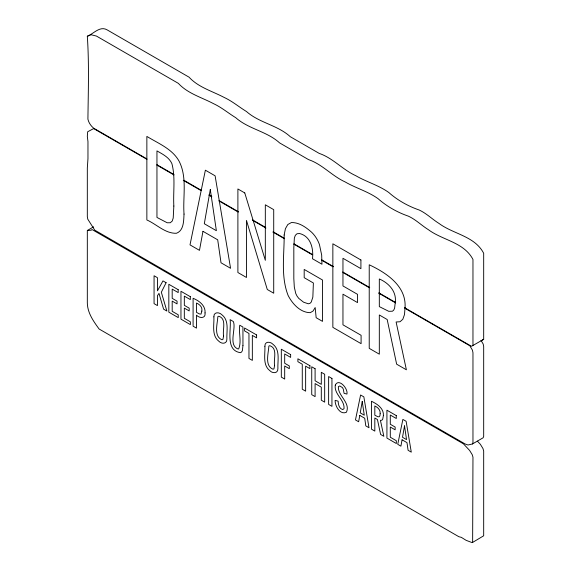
<?xml version="1.0" encoding="UTF-8"?>
<svg xmlns="http://www.w3.org/2000/svg" width="571" height="571" viewBox="0 0 571 571"><rect width="100%" height="100%" fill="white"/><g stroke="black" fill="none" stroke-linecap="round" stroke-linejoin="round"><path stroke-width="0.86" d="M146.954 159.352L93.658 128.582L87.663 131.765L87.32 136.426L87.963 141.544L87.963 158.667L87.32 168.095L87.32 216.545L87.763 219.164L94.772 230.156L465.144 443.988L467.984 445.002L472.417 443.974L472.966 442.575L472.966 352.742L472.467 350.216L469.819 345.762L404.939 308.297M472.638 542.407L472.966 457.193L472.231 454.68L469.619 450.44L463.424 443.817L92.017 229.521L91.224 230.199L87.32 230.534L87.32 302.808C87.449 312.879 93.473 321.287 99.111 329.017L458.856 536.711L461.325 537.354L466.122 540.33L471.682 542.45L472.638 542.407L483.68 535.784L483.68 451.011L482.945 448.492L480.332 444.259L477.435 441.162M146.861 158.881L93.658 128.168C90.896 125.913 88.662 122.672 87.913 119.161C88.255 91.517 89.197 63.816 87.32 36.244C93.53 33.839 99.925 25.609 107.127 29.87L189.051 77.171C198.387 87.356 212.284 91.16 224.16 97.441C232.304 101.203 238.949 106.934 246.465 111.509C259.284 122.929 277.713 125.156 290.325 136.733L319.225 153.413C332.893 158.024 342.643 169.723 355.747 175.682C366.482 181.942 378.494 185.161 388.744 192.456C397.43 200.178 408.072 206.167 419.05 209.957C426.466 213.34 432.176 219.185 439.013 223.454C453.445 234.196 474.687 236.03 483.68 253.274L483.68 339.324L471.496 346.304L404.411 307.576M87.477 230.377L93.601 226.844M472.417 443.974L483.123 437.786L483.68 436.394L483.68 346.561L483.18 344.035L480.975 340.316M482.202 340.123L483.68 339.324M87.32 36.244L91.025 34.738L96.413 36.052L178.345 83.352C187.673 93.537 201.57 97.341 213.447 103.622C221.591 107.384 228.236 113.115 235.752 117.697C248.578 129.117 267 131.337 279.612 142.914L308.511 159.602C322.18 164.212 331.937 175.911 345.034 181.871C355.769 188.123 367.781 191.349 378.031 198.644C386.717 206.359 397.359 212.355 408.336 216.145C415.752 219.521 421.462 225.374 428.3 229.635C442.732 240.377 463.973 242.218 472.966 259.455L472.966 345.505M156.889 164.669L173.848 174.462M183.876 180.25L201.613 190.493M209.321 194.947L211.634 196.281M219.343 200.728L238.621 211.862M252.503 219.871L265.608 227.444M273.323 231.89L284.115 238.128M294.144 243.917L312.651 254.602M321.901 259.941L333.464 266.621M342.721 271.96L369.708 287.541M378.958 292.887L395.153 302.23M156.996 165.155L173.991 174.962M183.255 180.315L201.021 190.571M208.743 195.032L211.834 196.817M218.786 200.828L238.1 211.977M252.775 220.449L265.908 228.029M272.859 232.04L284.444 238.735M293.708 244.081L312.251 254.787M321.516 260.14L333.107 266.828M343.142 272.624L369.408 287.784M378.673 293.137L395.667 302.951M184.026 214.089C183.648 220.727 183.941 230.477 176.439 233.275C165.19 233.667 156.575 224.189 146.861 219.971L146.861 136.412C158.281 143.457 172.271 148.824 179.108 161.222C187.445 177.524 182.727 196.652 184.026 214.089M242.946 345.555L242.404 350.515L241.654 351.95L240.47 352.671C224.988 350.558 231.533 329.26 230.092 319.653L233.311 321.509C236.473 328.289 227.908 345.419 238.143 349.017L238.699 348.824C241.747 341.586 238.535 332.85 239.756 325.227L242.946 327.069L242.946 345.555M213.882 316.826C214.296 324.699 211.42 335.427 218.757 341.158C221.455 344.27 227.258 344.156 226.894 339.024C226.523 331.201 229.321 320.581 222.04 314.899C219.407 311.923 213.554 311.666 213.882 316.826M264.894 346.276C265.308 354.156 262.439 364.876 269.769 370.608C272.467 373.72 278.27 373.612 277.913 368.481C277.535 360.658 280.332 350.037 273.052 344.356C270.426 341.372 264.566 341.115 264.894 346.276M284.151 235.016C284.351 255.044 280.611 276.278 288.105 295.428C292.352 303.793 300.26 312.587 310.26 312.68L313.094 310.995L315.171 307.548L316.156 317.712L322.501 321.373L322.501 280.004L304.186 269.433L304.186 277.684L313.386 282.995L312.851 297.106L311.238 302.08L309.989 303.344L308.29 303.786L303.558 302.187L298.754 298.383L297.041 296.099L295.785 293.573L294.315 287.149L293.822 278.612L293.822 247.664L294.358 238.071L295.335 235.309L297.034 233.739L299.625 233.532C310.802 236.344 313.693 248.685 312.494 258.756L321.958 264.223L321.68 255.094L319.446 244.566A18.807 10.856 60 0 0 311.709 232.333C306.07 227.351 299.261 222.362 291.41 222.547L287.813 224.517L285.421 228.685L284.151 235.016M173.841 206.038L173.213 218.058L172.206 221.091L170.265 222.754L167.203 222.769L156.954 217.437L156.954 150.901C162.621 154.17 169.109 157.339 171.9 163.656C175.568 177.403 173.049 191.992 173.841 206.038M201.856 311.095L201.021 314.093L199.329 313.914L196.46 312.351L196.46 303.023C199.736 304.407 202.591 307.191 201.856 311.095M205.046 312.901C206.01 318.739 199.35 318.454 196.46 315.142L196.46 328.118L193.091 326.177L193.091 298.29C199.143 300.774 205.688 305.556 205.046 312.901M335.291 385.125C333.864 394.261 344.841 399.807 344.027 408.693L342.693 409.585C339.074 408.615 338.296 404.361 338.118 401.156L335.134 400.364C334.884 405.917 340.13 415.26 346.419 412.248C350.78 402.648 337.682 395.767 338.382 386.653L339.831 385.953L342.436 387.609L343.299 389.144L344.077 393.312L346.94 394.069C348.281 388.658 338.689 377.674 335.291 385.125M223.596 335.898L222.94 339.381L221.976 339.781C213.397 336.269 217.544 323.607 217.837 316.605L218.807 316.234C227.008 318.789 222.29 330.059 223.596 335.898M274.608 365.354L273.952 368.83L272.988 369.23C264.409 365.725 268.556 353.056 268.855 346.055L269.819 345.691C278.02 348.239 273.309 359.516 274.608 365.354M383.405 415.567L382.656 419.449L381.728 420.27L380.422 420.349L383.855 436.308L380.6 434.431L377.438 419.528L374.819 418.008L374.819 431.091L371.45 429.149L371.45 401.263C377.153 403.947 383.912 408.344 383.405 415.567M405.046 307.648L404.489 314.585L402.812 319.282L400.021 321.751L396.11 321.987L406.388 369.801L396.645 364.184L387.181 319.517L379.315 314.978L379.315 354.177L369.223 348.346L369.223 264.787C386.317 272.831 406.559 286.007 405.046 307.648M380.158 413.69L379.915 415.767L379.201 416.751L377.959 416.787L374.819 415.224L374.819 405.995C377.909 407.316 380.579 410.099 380.158 413.69M395.31 302.03L394.597 308.247L393.697 310.132L392.448 311.209L388.744 311.316L379.315 306.62L379.315 278.969C388.573 282.923 396.581 291.274 395.31 302.03M210.292 189.536L204.304 223.732L216.366 230.698L210.292 189.536M362.235 401.449L360.237 412.862L364.262 415.188L362.235 401.449M404.511 425.859L402.512 437.272L406.538 439.599L404.511 425.859M202.962 231.312L199.479 250.348L190.007 244.88L205.374 170.194L215.11 175.818L230.57 268.299L221.013 262.781L217.701 239.827L202.962 231.312M359.787 415.395L358.631 421.748L355.469 419.921L360.594 394.996L363.848 396.874L369.002 427.736L365.811 425.895L364.712 418.236L359.787 415.395M402.07 439.806L400.906 446.158L397.744 444.331L402.876 419.407L406.124 421.284L411.284 452.146L408.094 450.305L406.987 442.646L402.07 439.806M166.111 282.709L161.336 292.245L166.882 311.045L163.606 309.154L158.981 293.401L157.432 295.742L157.432 305.585L154.063 303.644L154.063 275.757L157.432 277.699L157.432 290.853L162.978 280.903L166.111 282.709M244.773 192.941L237.893 188.965L237.893 272.524L246.472 277.477L246.472 220.435L267.285 289.497L273.716 293.209L273.716 209.65L265.322 204.803L265.322 260.305L244.773 192.941M360.915 259.991L332.857 243.796L332.857 327.354L361.093 343.656L361.093 335.298L342.957 324.828L342.957 294.186L357.517 302.594L357.517 294.343L342.957 285.935L342.957 258.292L360.915 268.655L360.915 259.991M178.188 289.683L168.823 284.279L168.823 312.166L178.245 317.604L178.245 314.814L172.192 311.323L172.192 301.095L177.053 303.9L177.053 301.145L172.192 298.34L172.192 289.112L178.188 292.573L178.188 289.683M190.321 296.692L180.957 291.281L180.957 319.168L190.379 324.606L190.379 321.823L184.326 318.325L184.326 308.104L189.187 310.91L189.187 308.154L184.326 305.349L184.326 296.121L190.321 299.582L190.321 296.692M256.6 334.956L244.581 328.018L244.581 330.909L248.963 333.443L248.963 358.431L252.339 360.38L252.339 335.384L256.6 337.846L256.6 334.956M290.646 354.612L281.317 349.224L281.317 377.11L284.686 379.058L284.686 366.011L289.304 368.673L289.304 365.925L284.686 363.256L284.686 353.956L290.646 357.403L290.646 354.612M309.91 365.733L297.891 358.795L297.891 361.686L302.273 364.219L302.273 389.215L305.642 391.156L305.642 366.161L309.91 368.623L309.91 365.733M315.099 368.73L311.73 366.782L311.73 394.668L315.099 396.617L315.099 383.569L321.302 387.145L321.302 400.192L324.671 402.141L324.671 374.255L321.302 372.306L321.302 384.362L315.099 380.778L315.099 368.73M331.944 378.452L328.632 376.546L328.632 404.432L331.944 406.338L331.944 378.452M396.281 415.602L386.924 410.192L386.924 438.085L396.345 443.524L396.345 440.733L390.293 437.236L390.293 427.015L395.153 429.82L395.153 427.065L390.293 424.26L390.293 415.031L396.281 418.493L396.281 415.602"/></g></svg>
